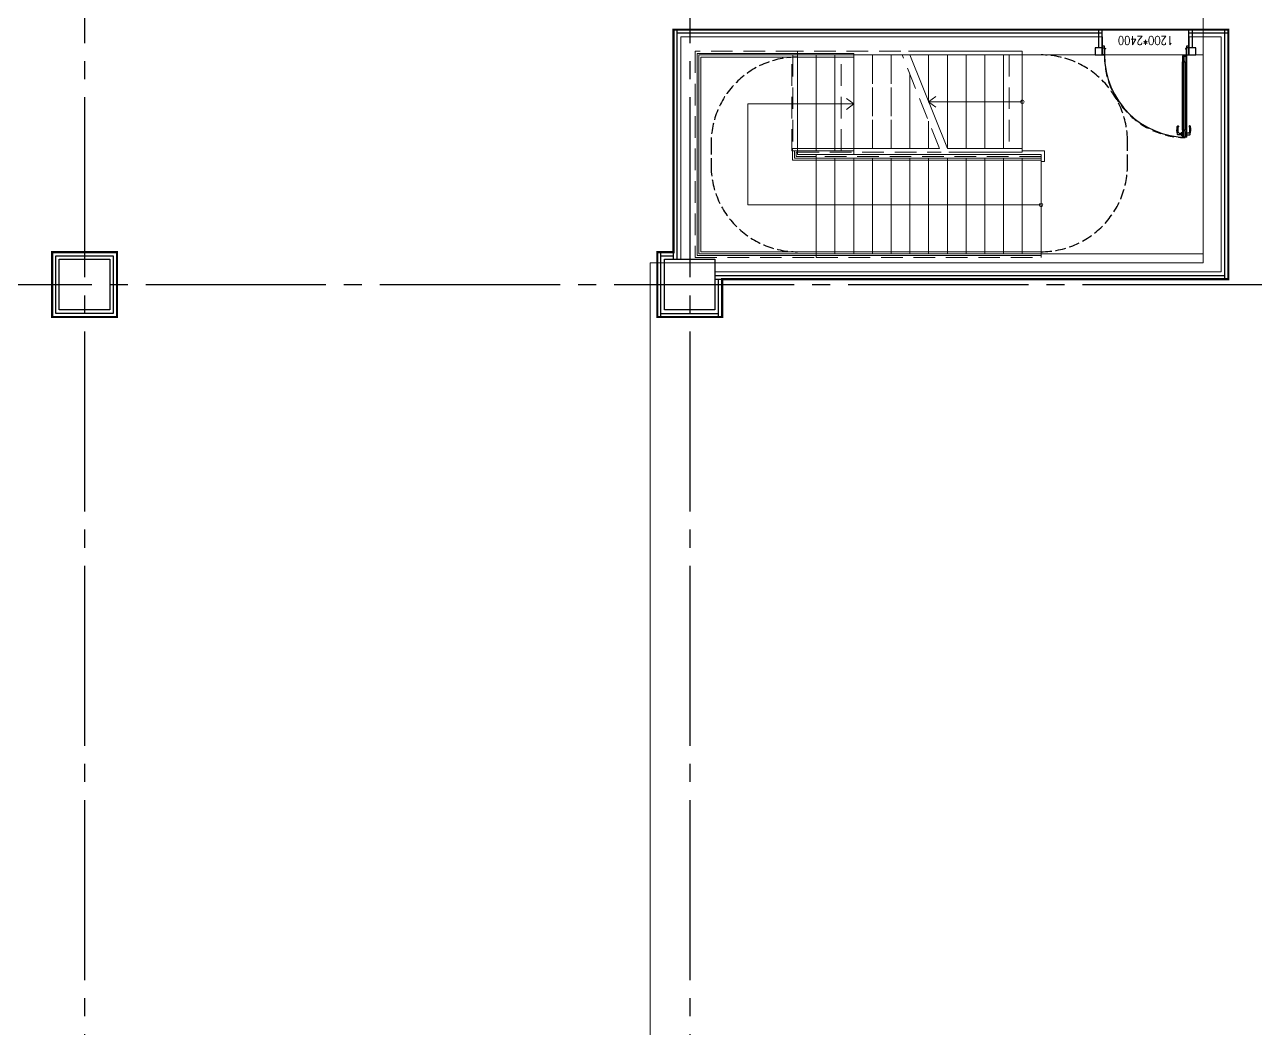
# Model space of a CAD drawing. Extents: x -18489 to 195597, y -1599 to 112111.
# Drawn here: x 15037 to 16745, y 3468 to 4861 of the extents above; entities that cross this region are included whole.
import ezdxf
from ezdxf.enums import TextEntityAlignment as Align

# ---------------------------------------------------------------- set-up
doc = ezdxf.new("R2010")
doc.units = 0
doc.header["$LTSCALE"] = 100
for name, pattern in [('188K-SM-03-F10-ARCH-PA-Y2257103$0$HIDDEN2', [0.1875, 0.125, -0.0625]), ('X-S-FAB-L10$0$COL-CEN-LIN', [3.25, 2.5, -0.25, 0.25, -0.25]), ('X-S-FAB-L10$0$HIDDEN', [0.4, 0.3, -0.1]), ('X-S-FAB-L10$0$JJP_虛線(退縮線、投影線、地下室範圍、非屬本工程、圖面分區)', [0.45, 0.3, -0.15]), ('X-S-FAB-L10$0$虛線', [0.846667, 0.423333, -0.423333])]:
    doc.linetypes.add(name, pattern=pattern)
for name, color, linetype in [('188K-SM-03-F10-ARCH-PA-Y2257103$0$K-AREA', 53, 'Continuous'), ('188K-SM-03-F10-ARCH-PA-Y2257103$0$K-AREA-細區', 53, 'Continuous'), ('188K-SM-03-F10-ARCH-PA-Y2257103$0$K-P1S-4.2-單抗', 53, 'Continuous'), ('188K-SM-03-F10-ARCH-PA-Y2257103$0$K-岩棉 2hr 7.5-單抗', 53, 'Continuous'), ('188K-SM-03-F10-ARCH-PA-Y2257103$0$非YK-K-防火門', 53, 'Continuous'), ('X-S-FAB-L10$0$0-DIM-TXT', 8, 'Continuous'), ('X-S-FAB-L10$0$A-STRS', 8, 'Continuous'), ('X-S-FAB-L10$0$A-WALL-IN', 8, 'Continuous'), ('X-S-FAB-L10$0$BLOCK', 8, 'Continuous'), ('X-S-FAB-L10$0$CCL', 8, 'X-S-FAB-L10$0$COL-CEN-LIN'), ('X-S-FAB-L10$0$COL-S', 8, 'Continuous'), ('X-S-FAB-L10$0$DW_Frame', 8, 'Continuous'), ('X-S-FAB-L10$0$HID', 8, 'X-S-FAB-L10$0$HIDDEN'), ('X-S-FAB-L10$0$S-FNDN', 8, 'Continuous'), ('X-S-FAB-L10$0$S-SLAB-SHOW', 8, 'Continuous')]:
    doc.layers.add(name, color=color, linetype=linetype)
doc.styles.add('188K-SM-03-F10-ARCH-PA-Y2257103$0$Standard', font='txt.shx', dxfattribs={"bigfont": 'chineset.shx'})
doc.styles.add('X-S-FAB-L10$0$CHINA', font='simplex.shx', dxfattribs={"width": 0.75, "bigfont": 'chineset.shx'})
doc.styles.add('X-S-FAB-L10$0$Standard', font='', dxfattribs={"width": 0.8})
doc.styles.add('X-S-FAB-L10$0$TG_NOTE_TEXT', font='simplex.shx', dxfattribs={"width": 0.75, "bigfont": 'chineset.shx'})
doc.styles.get('X-S-FAB-L10$0$Standard').set_extended_font_data('Microsoft JhengHei')

# ---------------------------------------------------------------- blocks, each defined once
blk = doc.blocks.new('X-S-FAB-L10$0$FAB2-L05')
at = {"layer": 'X-S-FAB-L10$0$CCL'}
for p, q in [((-11040, 11005), (-11040, 0)), ((-10200, 11005), (-10200, 0)), ((-26880, 5220), (1210, 5220))]:
    blk.add_line(p, q, dxfattribs=at)
at = {"layer": 'X-S-FAB-L10$0$COL-S'}
for points in [[(-11075, 5255), (-11005, 5255), (-11005, 5185), (-11075, 5185)], [(-10235, 5255), (-10165, 5255), (-10165, 5185), (-10235, 5185)]]:
    blk.add_lwpolyline(points, close=True, dxfattribs=at)
blk = doc.blocks.new('X-S-FAB-L10')
for p, q in [((16532.5, 4843.5), (16532.5, 4818.5)), ((16652.5, 4843.5), (16652.5, 4818.5))]:
    blk.add_line(p, q)
blk.add_lwpolyline([(16649.5, 4818.5), (16649.5, 4704.5), (16645.125, 4704.5), (16645.125, 4818.5)], close=True)
blk.add_arc((16649.5, 4818.5), 114, 180, 270)
at = {"layer": 'X-S-FAB-L10$0$A-STRS', "linetype": 'X-S-FAB-L10$0$JJP_虛線(退縮線、投影線、地下室範圍、非屬本工程、圖面分區)', "lineweight": 0}
for p, q in [((16109.5, 4823.5), (15967.5, 4823.5)), ((15967.5, 4823.5), (15967.5, 4537.5)), ((15972.5, 4542.5), (15972.5, 4818.5)), ((15972.5, 4818.5), (16109.5, 4818.5)), ((15972.5, 4818.5), (15972.5, 4542.5)), ((16109.5, 4818.5), (15972.5, 4818.5)), ((16103.009, 4818.5), (16103.009, 4688.5)), ((16252.73, 4823.5), (16109.5, 4823.5)), ((16109.5, 4823.5), (16109.5, 4818.5)), ((16109.5, 4818.5), (16109.5, 4823.5)), ((16109.5, 4818.5), (16254.73, 4818.5)), ((16109.5, 4688.5), (16109.5, 4818.5)), ((16109.5, 4688.5), (16109.5, 4818.5)), ((16109.5, 4688.5), (16109.5, 4818.5)), ((16135.5, 4818.5), (16109.5, 4818.5)), ((16109.5, 4818.5), (16109.5, 4688.5)), ((16109.5, 4688.5), (16109.5, 4818.5)), ((16135.5, 4688.5), (16135.5, 4818.5)), ((16161.5, 4818.5), (16135.5, 4818.5)), ((16135.5, 4818.5), (16135.5, 4688.5)), ((16135.5, 4688.5), (16135.5, 4818.5)), ((16161.5, 4688.5), (16161.5, 4818.5)), ((16187.5, 4818.5), (16161.5, 4818.5)), ((16161.5, 4818.5), (16161.5, 4688.5)), ((16161.5, 4688.5), (16161.5, 4818.5)), ((16187.5, 4688.5), (16187.5, 4818.5)), ((16213.5, 4818.5), (16187.5, 4818.5)), ((16187.5, 4818.5), (16187.5, 4688.5)), ((16187.5, 4688.5), (16187.5, 4818.5)), ((16213.5, 4688.5), (16213.5, 4818.5)), ((16239.5, 4818.5), (16213.5, 4818.5)), ((16213.5, 4818.5), (16213.5, 4688.5)), ((16213.5, 4688.5), (16213.5, 4818.5)), ((16239.5, 4688.5), (16239.5, 4818.5)), ((16254.73, 4818.5), (16239.5, 4818.5)), ((16239.5, 4818.5), (16239.5, 4688.5)), ((16239.5, 4688.5), (16239.5, 4818.5)), ((16306.73, 4688.5), (16254.73, 4818.5)), ((16403.454, 4818.5), (16403.454, 4688.5)), ((16101.73, 4685.5), (16101.73, 4815.5)), ((16170.085, 4685.5), (16170.085, 4815.5)), ((16265.5, 4688.5), (16265.5, 4791.574)), ((16265.5, 4791.574), (16265.5, 4688.5)), ((16265.5, 4688.5), (16265.5, 4791.574)), ((16291.5, 4688.5), (16291.5, 4726.574)), ((16291.5, 4726.574), (16291.5, 4688.5)), ((16291.5, 4688.5), (16291.5, 4726.574)), ((16105.5, 4685.5), (16101.73, 4685.5)), ((16109.5, 4688.5), (16102.5, 4688.5)), ((16102.5, 4688.5), (16102.5, 4672.5)), ((16102.5, 4672.5), (16102.5, 4688.5)), ((16102.5, 4688.5), (16109.5, 4688.5)), ((16107.5, 4677.5), (16107.5, 4683.5)), ((16107.5, 4683.5), (16109.5, 4683.5)), ((16306.73, 4688.5), (16109.5, 4688.5)), ((16109.5, 4688.5), (16109.5, 4683.5)), ((16109.5, 4683.5), (16109.5, 4688.5)), ((16109.5, 4688.5), (16135.5, 4688.5)), ((16109.5, 4683.5), (16308.73, 4683.5)), ((16135.5, 4688.5), (16161.5, 4688.5)), ((16161.5, 4688.5), (16187.5, 4688.5)), ((16187.5, 4688.5), (16213.5, 4688.5)), ((16213.5, 4688.5), (16239.5, 4688.5)), ((16239.5, 4688.5), (16265.5, 4688.5)), ((16265.5, 4688.5), (16291.5, 4688.5)), ((16291.5, 4688.5), (16306.73, 4688.5)), ((16102.5, 4672.5), (16135.5, 4672.5)), ((16135.5, 4672.5), (16102.5, 4672.5)), ((16135.5, 4677.5), (16107.5, 4677.5)), ((16135.5, 4672.5), (16135.5, 4677.5)), ((16447.5, 4677.5), (16135.5, 4677.5)), ((16135.5, 4677.5), (16135.5, 4672.5)), ((16135.5, 4545.5), (16135.5, 4675.5)), ((16135.5, 4672.5), (16447.5, 4672.5)), ((16135.5, 4672.5), (16135.5, 4542.5)), ((16135.5, 4672.5), (16135.5, 4542.5)), ((16135.5, 4672.5), (16135.5, 4542.5)), ((16135.5, 4542.5), (16135.5, 4672.5)), ((16161.5, 4672.5), (16135.5, 4672.5)), ((16135.5, 4672.5), (16135.5, 4542.5)), ((16161.5, 4672.5), (16161.5, 4542.5)), ((16161.5, 4542.5), (16161.5, 4672.5)), ((16161.5, 4672.5), (16161.5, 4542.5)), ((16187.5, 4672.5), (16161.5, 4672.5)), ((16187.5, 4672.5), (16187.5, 4542.5)), ((16187.5, 4542.5), (16187.5, 4672.5)), ((16187.5, 4672.5), (16187.5, 4542.5)), ((16213.5, 4672.5), (16187.5, 4672.5)), ((16213.5, 4672.5), (16213.5, 4542.5)), ((16213.5, 4542.5), (16213.5, 4672.5)), ((16213.5, 4672.5), (16213.5, 4542.5)), ((16239.5, 4672.5), (16213.5, 4672.5)), ((16239.5, 4672.5), (16239.5, 4542.5)), ((16239.5, 4542.5), (16239.5, 4672.5)), ((16239.5, 4672.5), (16239.5, 4542.5)), ((16265.5, 4672.5), (16239.5, 4672.5)), ((16265.5, 4672.5), (16265.5, 4542.5)), ((16265.5, 4542.5), (16265.5, 4672.5)), ((16265.5, 4672.5), (16265.5, 4542.5)), ((16291.5, 4672.5), (16265.5, 4672.5)), ((16291.5, 4672.5), (16291.5, 4542.5)), ((16291.5, 4542.5), (16291.5, 4672.5)), ((16291.5, 4672.5), (16291.5, 4542.5)), ((16317.5, 4672.5), (16291.5, 4672.5)), ((16317.5, 4672.5), (16317.5, 4542.5)), ((16317.5, 4542.5), (16317.5, 4672.5)), ((16317.5, 4672.5), (16317.5, 4542.5)), ((16343.5, 4672.5), (16317.5, 4672.5)), ((16343.5, 4672.5), (16343.5, 4542.5)), ((16343.5, 4542.5), (16343.5, 4672.5)), ((16343.5, 4672.5), (16343.5, 4542.5)), ((16369.5, 4672.5), (16343.5, 4672.5)), ((16369.5, 4672.5), (16369.5, 4542.5)), ((16369.5, 4542.5), (16369.5, 4672.5)), ((16369.5, 4672.5), (16369.5, 4542.5)), ((16395.5, 4672.5), (16369.5, 4672.5)), ((16395.5, 4672.5), (16395.5, 4542.5)), ((16395.5, 4542.5), (16395.5, 4672.5)), ((16395.5, 4672.5), (16395.5, 4542.5)), ((16421.5, 4672.5), (16395.5, 4672.5)), ((16421.5, 4672.5), (16421.5, 4542.5)), ((16421.5, 4542.5), (16421.5, 4672.5)), ((16421.5, 4672.5), (16421.5, 4542.5)), ((16447.5, 4672.5), (16421.5, 4672.5)), ((16447.5, 4672.5), (16447.5, 4677.5)), ((16447.5, 4542.5), (16447.5, 4672.5)), ((15967.5, 4537.5), (16135.5, 4537.5)), ((16135.5, 4542.5), (15972.5, 4542.5)), ((15972.5, 4542.5), (16135.5, 4542.5)), ((16135.5, 4537.5), (16135.5, 4542.5)), ((16447.5, 4542.5), (16135.5, 4542.5)), ((16135.5, 4542.5), (16135.5, 4537.5)), ((16135.5, 4542.5), (16161.5, 4542.5)), ((16135.5, 4537.5), (16447.5, 4537.5)), ((16161.5, 4542.5), (16187.5, 4542.5)), ((16187.5, 4542.5), (16213.5, 4542.5)), ((16213.5, 4542.5), (16239.5, 4542.5)), ((16239.5, 4542.5), (16265.5, 4542.5)), ((16265.5, 4542.5), (16291.5, 4542.5)), ((16291.5, 4542.5), (16317.5, 4542.5)), ((16317.5, 4542.5), (16343.5, 4542.5)), ((16343.5, 4542.5), (16369.5, 4542.5)), ((16369.5, 4542.5), (16395.5, 4542.5)), ((16395.5, 4542.5), (16421.5, 4542.5)), ((16421.5, 4542.5), (16447.5, 4542.5)), ((16447.5, 4537.5), (16447.5, 4542.5))]:
    blk.add_line(p, q, dxfattribs=at)
at = {"layer": 'X-S-FAB-L10$0$A-STRS', "lineweight": 0}
for p, q in [((15970.5, 4540.5), (15970.5, 4820.5)), ((15970.5, 4820.5), (16109.5, 4820.5)), ((16109.5, 4815.5), (16109.5, 4820.5)), ((16109.5, 4820.5), (16187.5, 4820.5)), ((16109.5, 4820.5), (16109.5, 4815.5)), ((16187.5, 4820.5), (16187.5, 4815.5)), ((16421.5, 4823.5), (16263.5, 4823.5)), ((16265.5, 4818.5), (16421.5, 4818.5)), ((16421.5, 4818.5), (16265.5, 4818.5)), ((16291.5, 4818.5), (16265.5, 4818.5)), ((16317.5, 4688.5), (16265.5, 4818.5)), ((16291.5, 4753.5), (16291.5, 4818.5)), ((16317.5, 4818.5), (16291.5, 4818.5)), ((16291.5, 4818.5), (16291.5, 4753.5)), ((16291.5, 4753.5), (16291.5, 4818.5)), ((16317.5, 4688.5), (16317.5, 4818.5)), ((16343.5, 4818.5), (16317.5, 4818.5)), ((16317.5, 4818.5), (16317.5, 4688.5)), ((16317.5, 4688.5), (16317.5, 4818.5)), ((16343.5, 4688.5), (16343.5, 4818.5)), ((16369.5, 4818.5), (16343.5, 4818.5)), ((16343.5, 4818.5), (16343.5, 4688.5)), ((16343.5, 4688.5), (16343.5, 4818.5)), ((16369.5, 4688.5), (16369.5, 4818.5)), ((16395.5, 4818.5), (16369.5, 4818.5)), ((16369.5, 4818.5), (16369.5, 4688.5)), ((16369.5, 4688.5), (16369.5, 4818.5)), ((16395.5, 4688.5), (16395.5, 4818.5)), ((16421.5, 4818.5), (16395.5, 4818.5)), ((16395.5, 4818.5), (16395.5, 4688.5)), ((16395.5, 4688.5), (16395.5, 4818.5)), ((16421.5, 4818.5), (16421.5, 4823.5)), ((16421.5, 4688.5), (16421.5, 4818.5)), ((16421.5, 4688.5), (16421.5, 4818.5)), ((16109.5, 4815.5), (15975.5, 4815.5)), ((15975.5, 4815.5), (15975.5, 4545.5)), ((15975.5, 4545.5), (15975.5, 4815.5)), ((15975.5, 4815.5), (16101.73, 4815.5)), ((15975.5, 4545.5), (15975.5, 4815.5)), ((15975.5, 4815.5), (16109.5, 4815.5)), ((16101.73, 4815.5), (16109.5, 4815.5)), ((16187.5, 4815.5), (16109.5, 4815.5)), ((16109.5, 4815.5), (16187.5, 4815.5)), ((16109.5, 4815.5), (16109.5, 4685.5)), ((16109.5, 4815.5), (16109.5, 4685.5)), ((16109.5, 4815.5), (16109.5, 4685.5)), ((16109.5, 4685.5), (16109.5, 4815.5)), ((16109.5, 4815.5), (16135.5, 4815.5)), ((16109.5, 4815.5), (16109.5, 4685.5)), ((16135.5, 4815.5), (16135.5, 4685.5)), ((16135.5, 4685.5), (16135.5, 4815.5)), ((16135.5, 4815.5), (16161.5, 4815.5)), ((16135.5, 4815.5), (16135.5, 4685.5)), ((16161.5, 4815.5), (16161.5, 4685.5)), ((16161.5, 4685.5), (16161.5, 4815.5)), ((16161.5, 4815.5), (16187.5, 4815.5)), ((16161.5, 4815.5), (16161.5, 4685.5)), ((16187.5, 4815.5), (16187.5, 4685.5)), ((16187.5, 4815.5), (16187.5, 4685.5)), ((16109.5, 4750.5), (16040.5, 4750.5)), ((16040.5, 4750.5), (16040.5, 4610.5)), ((16161.5, 4750.5), (16109.5, 4750.5)), ((16187.5, 4750.5), (16161.5, 4750.5)), ((16177.5, 4758), (16187.5, 4750.5)), ((16187.5, 4750.5), (16177.5, 4743)), ((16301.5, 4761), (16291.5, 4753.5)), ((16395.5, 4753.5), (16291.5, 4753.5)), ((16291.5, 4753.5), (16301.5, 4746)), ((16421.5, 4753.5), (16395.5, 4753.5)), ((16105.5, 4675.5), (16105.5, 4685.5)), ((16105.5, 4685.5), (16109.5, 4685.5)), ((16109.5, 4685.5), (16105.5, 4685.5)), ((16105.5, 4685.5), (16105.5, 4675.5)), ((16109.5, 4685.5), (16105.5, 4685.5)), ((16105.5, 4685.5), (16105.5, 4675.5)), ((16109.5, 4680.5), (16109.5, 4685.5)), ((16109.5, 4685.5), (16187.5, 4685.5)), ((16109.5, 4685.5), (16109.5, 4680.5)), ((16187.5, 4685.5), (16109.5, 4685.5)), ((16135.5, 4685.5), (16109.5, 4685.5)), ((16187.5, 4680.5), (16109.5, 4680.5)), ((16109.5, 4680.5), (16110.5, 4680.5)), ((16110.5, 4680.5), (16135.5, 4680.5)), ((16161.5, 4685.5), (16135.5, 4685.5)), ((16135.5, 4680.5), (16135.5, 4675.5)), ((16135.5, 4680.5), (16447.5, 4680.5)), ((16135.5, 4675.5), (16135.5, 4680.5)), ((16187.5, 4685.5), (16161.5, 4685.5)), ((16187.5, 4685.5), (16187.5, 4680.5)), ((16421.5, 4688.5), (16317.5, 4688.5)), ((16317.5, 4688.5), (16421.5, 4688.5)), ((16317.5, 4688.5), (16343.5, 4688.5)), ((16319.5, 4683.5), (16421.5, 4683.5)), ((16343.5, 4688.5), (16369.5, 4688.5)), ((16369.5, 4688.5), (16395.5, 4688.5)), ((16395.5, 4688.5), (16421.5, 4688.5)), ((16421.5, 4683.5), (16421.5, 4688.5)), ((16447.5, 4680.5), (16447.5, 4675.5)), ((16135.5, 4675.5), (16105.5, 4675.5)), ((16105.5, 4675.5), (16135.5, 4675.5)), ((16105.5, 4675.5), (16135.5, 4675.5)), ((16447.5, 4675.5), (16135.5, 4675.5)), ((16135.5, 4675.5), (16447.5, 4675.5)), ((16135.5, 4545.5), (16135.5, 4675.5)), ((16135.5, 4545.5), (16135.5, 4675.5)), ((16135.5, 4675.5), (16135.5, 4545.5)), ((16135.5, 4545.5), (16135.5, 4675.5)), ((16135.5, 4675.5), (16161.5, 4675.5)), ((16161.5, 4545.5), (16161.5, 4675.5)), ((16161.5, 4675.5), (16161.5, 4545.5)), ((16161.5, 4545.5), (16161.5, 4675.5)), ((16161.5, 4675.5), (16187.5, 4675.5)), ((16187.5, 4545.5), (16187.5, 4675.5)), ((16187.5, 4675.5), (16187.5, 4545.5)), ((16187.5, 4545.5), (16187.5, 4675.5)), ((16187.5, 4675.5), (16213.5, 4675.5)), ((16213.5, 4545.5), (16213.5, 4675.5)), ((16213.5, 4675.5), (16213.5, 4545.5)), ((16213.5, 4545.5), (16213.5, 4675.5)), ((16213.5, 4675.5), (16239.5, 4675.5)), ((16239.5, 4545.5), (16239.5, 4675.5)), ((16239.5, 4675.5), (16239.5, 4545.5)), ((16239.5, 4545.5), (16239.5, 4675.5)), ((16239.5, 4675.5), (16265.5, 4675.5)), ((16265.5, 4545.5), (16265.5, 4675.5)), ((16265.5, 4675.5), (16265.5, 4545.5)), ((16265.5, 4545.5), (16265.5, 4675.5)), ((16265.5, 4675.5), (16291.5, 4675.5)), ((16291.5, 4545.5), (16291.5, 4675.5)), ((16291.5, 4675.5), (16291.5, 4545.5)), ((16291.5, 4545.5), (16291.5, 4675.5)), ((16291.5, 4675.5), (16317.5, 4675.5)), ((16317.5, 4545.5), (16317.5, 4675.5)), ((16317.5, 4675.5), (16317.5, 4545.5)), ((16317.5, 4545.5), (16317.5, 4675.5)), ((16317.5, 4675.5), (16343.5, 4675.5)), ((16343.5, 4545.5), (16343.5, 4675.5)), ((16343.5, 4675.5), (16343.5, 4545.5)), ((16343.5, 4545.5), (16343.5, 4675.5)), ((16343.5, 4675.5), (16369.5, 4675.5)), ((16369.5, 4545.5), (16369.5, 4675.5)), ((16369.5, 4675.5), (16369.5, 4545.5)), ((16369.5, 4545.5), (16369.5, 4675.5)), ((16369.5, 4675.5), (16395.5, 4675.5)), ((16395.5, 4545.5), (16395.5, 4675.5)), ((16395.5, 4675.5), (16395.5, 4545.5)), ((16395.5, 4545.5), (16395.5, 4675.5)), ((16395.5, 4675.5), (16421.5, 4675.5)), ((16421.5, 4545.5), (16421.5, 4675.5)), ((16421.5, 4675.5), (16421.5, 4545.5)), ((16421.5, 4545.5), (16421.5, 4675.5)), ((16421.5, 4675.5), (16447.5, 4675.5)), ((16447.5, 4675.5), (16447.5, 4545.5)), ((16447.5, 4675.5), (16447.5, 4545.5)), ((16040.5, 4610.5), (16135.5, 4610.5)), ((16135.5, 4610.5), (16421.5, 4610.5)), ((16421.5, 4610.5), (16447.5, 4610.5)), ((15975.5, 4545.5), (16135.5, 4545.5)), ((16135.5, 4545.5), (15975.5, 4545.5)), ((16135.5, 4545.5), (15975.5, 4545.5)), ((16135.5, 4545.5), (16135.5, 4540.5)), ((16135.5, 4545.5), (16447.5, 4545.5)), ((16135.5, 4540.5), (16135.5, 4545.5)), ((16447.5, 4545.5), (16135.5, 4545.5)), ((16161.5, 4545.5), (16135.5, 4545.5)), ((16187.5, 4545.5), (16161.5, 4545.5)), ((16213.5, 4545.5), (16187.5, 4545.5)), ((16239.5, 4545.5), (16213.5, 4545.5)), ((16265.5, 4545.5), (16239.5, 4545.5)), ((16291.5, 4545.5), (16265.5, 4545.5)), ((16317.5, 4545.5), (16291.5, 4545.5)), ((16343.5, 4545.5), (16317.5, 4545.5)), ((16369.5, 4545.5), (16343.5, 4545.5)), ((16395.5, 4545.5), (16369.5, 4545.5)), ((16421.5, 4545.5), (16395.5, 4545.5)), ((16447.5, 4545.5), (16421.5, 4545.5)), ((16447.5, 4545.5), (16447.5, 4540.5)), ((16135.5, 4540.5), (15970.5, 4540.5)), ((16447.5, 4540.5), (16135.5, 4540.5))]:
    blk.add_line(p, q, dxfattribs=at)
at = {"layer": 'X-S-FAB-L10$0$A-STRS', "linetype": 'X-S-FAB-L10$0$虛線', "lineweight": 0}
for p, q in [((15972.5, 4818.5), (15972.5, 4542.5)), ((16103.009, 4818.5), (15972.5, 4818.5)), ((16109.5, 4818.5), (16103.009, 4818.5)), ((16254.73, 4818.5), (16109.5, 4818.5)), ((16102.5, 4672.5), (16102.5, 4688.5)), ((16102.5, 4688.5), (16103.009, 4688.5)), ((16103.009, 4688.5), (16109.5, 4688.5)), ((16109.5, 4688.5), (16306.73, 4688.5)), ((16135.5, 4672.5), (16102.5, 4672.5)), ((16447.5, 4672.5), (16135.5, 4672.5)), ((16447.5, 4542.5), (16447.5, 4672.5)), ((15972.5, 4542.5), (16135.5, 4542.5)), ((16135.5, 4542.5), (16447.5, 4542.5))]:
    blk.add_line(p, q, dxfattribs=at)
at = {"layer": 'X-S-FAB-L10$0$A-STRS', "lineweight": 0, "flags": 128}
for points in [[(16421.5, 4756, 1), (16421.5, 4751, 1)], [(16447.5, 4608, -1), (16447.5, 4613, -1)]]:
    blk.add_lwpolyline(points, format="xyb", close=True, dxfattribs=at)
at = {"layer": 'X-S-FAB-L10$0$A-WALL-IN', "lineweight": 0}
for p, q in [((15947.5, 4843.5), (15947.5, 4818.5)), ((16532.5, 4843.5), (15947.5, 4843.5)), ((16672.5, 4843.5), (16652.5, 4843.5)), ((15972.5, 4818.5), (16532.5, 4818.5)), ((16652.5, 4818.5), (16672.5, 4818.5))]:
    blk.add_line(p, q, dxfattribs=at)
at = {"layer": 'X-S-FAB-L10$0$A-WALL-IN', "lineweight": 0, "flags": 128}
for points in [[(16697.5, 4843.5), (16672.5, 4843.5)], [(16697.5, 4542.5), (16697.5, 4843.5)], [(15947.5, 4818.5), (15947.5, 4542.5)], [(15972.5, 4542.5), (15972.5, 4818.5)], [(16672.5, 4818.5), (16672.5, 4542.5)], [(15947.5, 4535), (15947.5, 4542.5)], [(16672.5, 4542.5), (15972.5, 4542.5)], [(16697.5, 4517.5), (16697.5, 4542.5)], [(15995, 4517.5), (16697.5, 4517.5)]]:
    blk.add_lwpolyline(points, dxfattribs=at)
at = {"layer": 'X-S-FAB-L10$0$COL-S'}
for p, q in [((15085, 4535), (15155, 4535)), ((15085, 4465), (15085, 4535)), ((15155, 4535), (15155, 4465)), ((15925, 4535), (15995, 4535)), ((15925, 4465), (15925, 4535)), ((15995, 4535), (15995, 4465)), ((15155, 4465), (15085, 4465)), ((15995, 4465), (15925, 4465))]:
    blk.add_line(p, q, dxfattribs=at)
at = {"layer": 'X-S-FAB-L10$0$DW_Frame'}
for points in [[(16532.5, 4818.5), (16535.5, 4818.5), (16535.5, 4830.5), (16532.5, 4830.5)], [(16652.5, 4830.5), (16649.5, 4830.5), (16649.5, 4818.5), (16652.5, 4818.5)]]:
    blk.add_lwpolyline(points, dxfattribs=at)
at = {"layer": 'X-S-FAB-L10$0$HID', "ltscale": 0.5}
for p, q in [((16567.5, 4665.5), (16567.5, 4698.5)), ((15989.5, 4695.5), (15989.5, 4665.5))]:
    blk.add_line(p, q, dxfattribs=at)
for centre, start, end in [((16447.5, 4698.5), 0, 90), ((16109.5, 4695.5), 90, 180), ((16109.5, 4665.5), 180, 270), ((16447.5, 4665.5), 270, 0)]:
    blk.add_arc(centre, 120, start, end, dxfattribs=at)
at = {"layer": 'X-S-FAB-L10$0$S-FNDN', "lineweight": 0, "flags": 128}
blk.add_lwpolyline([(11070, 4530), (11935, 4530), (11935, -55), (12665, -55), (12665, -270), (15175, -270), (15175, -55), (15905, -55), (15905, 4530), (16672.5, 4530), (16672.5, 5003), (15905, 5003), (15905, 9055), (11935, 9055), (11935, 5003), (11070, 5003)], close=True, dxfattribs=at)
at = {"layer": 'X-S-FAB-L10$0$S-SLAB-SHOW', "lineweight": 0, "flags": 128}
blk.add_lwpolyline([(16421.5, 4685.5), (16452.5, 4685.5), (16452.5, 4670.5), (16447.5, 4670.5), (16447.5, 4542.5), (16672.5, 4542.5), (16672.5, 4818.5), (16421.5, 4818.5)], close=True, dxfattribs=at)
blk.add_lwpolyline([(16421.5, 4685.5), (16452.5, 4685.5), (16452.5, 4670.5), (16447.5, 4670.5), (16447.5, 4542.5), (16672.5, 4542.5), (16672.5, 4818.5), (16421.5, 4818.5)], close=True, dxfattribs=at)
at = {"layer": 'X-S-FAB-L10$0$BLOCK'}
blk.add_blockref('X-S-FAB-L10$0$FAB2-L05', (26160, -720), dxfattribs=at)
at = {"style": 'X-S-FAB-L10$0$TG_NOTE_TEXT', "width": 0.5, "flags": 1}
for p in [(7463.301, 9020), (18268.251, 8649), (11197.77, 4800.167), (16485.801, 4800.167), (25420.27, 2635), (13360, 320.001, 0), (7463.301, -33.333)]:
    blk.add_attdef('WH', text='', height=20, dxfattribs=at).set_placement(p, align=Align.BOTTOM_LEFT)
at = {"width": 0.5}
for style, p in [('X-S-FAB-L10$0$TG_NOTE_TEXT', (7585, 9020)), ('X-S-FAB-L10$0$TG_NOTE_TEXT', (18389.95, 8649)), ('X-S-FAB-L10$0$TG_NOTE_TEXT', (11117.5, 4813.5)), ('X-S-FAB-L10$0$TG_NOTE_TEXT', (16607.5, 4813.5)), ('X-S-FAB-L10$0$TG_NOTE_TEXT', (25350, 2635)), ('X-S-FAB-L10$0$Standard', (13129.375, 325.001, 0)), ('X-S-FAB-L10$0$TG_NOTE_TEXT', (7585, -20))]:
    blk.add_attdef('DESC', text='', height=10, dxfattribs=dict(at, style=style)).set_placement(p, align=Align.BOTTOM_LEFT)
for tag, style, p in [('TYPE', 'X-S-FAB-L10$0$TG_NOTE_TEXT', (7619.286, 9020)), ('NO', 'X-S-FAB-L10$0$TG_NOTE_TEXT', (7650.095, 9020)), ('TYPE', 'X-S-FAB-L10$0$TG_NOTE_TEXT', (18424.236, 8649)), ('NO', 'X-S-FAB-L10$0$TG_NOTE_TEXT', (18455.045, 8649)), ('NO', 'X-S-FAB-L10$0$TG_NOTE_TEXT', (11088.595, 4813.5)), ('TYPE', 'X-S-FAB-L10$0$TG_NOTE_TEXT', (11151.786, 4813.5)), ('TYPE', 'X-S-FAB-L10$0$TG_NOTE_TEXT', (16641.786, 4813.5)), ('NO', 'X-S-FAB-L10$0$TG_NOTE_TEXT', (16672.595, 4813.5)), ('NO', 'X-S-FAB-L10$0$TG_NOTE_TEXT', (25313, 2635)), ('TYPE', 'X-S-FAB-L10$0$TG_NOTE_TEXT', (25350, 2635)), ('NO', 'X-S-FAB-L10$0$Standard', (13100, 320.001, 0)), ('TYPE', 'X-S-FAB-L10$0$Standard', (13129.375, 320.001, 0)), ('TYPE', 'X-S-FAB-L10$0$TG_NOTE_TEXT', (7619.286, -20)), ('NO', 'X-S-FAB-L10$0$TG_NOTE_TEXT', (7650.095, -20))]:
    blk.add_attdef(tag, text='', height=10, dxfattribs=dict(at, style=style)).set_placement(p, align=Align.BOTTOM_RIGHT)
at = {"style": 'X-S-FAB-L10$0$TG_NOTE_TEXT', "width": 0.5, "flags": 1}
for rotation, p in [(180, (43, 7480)), (180, (943, 7480)), (90, (24310, 3717.77)), (270, (17080, 1711.699))]:
    blk.add_attdef('WH', text='', height=20, rotation=rotation, dxfattribs=at).set_placement(p, align=Align.BOTTOM_LEFT)
at = {"width": 0.5}
for rotation, style, p in [(180, 'X-S-FAB-L10$0$Standard', (317.625, 7480)), (180, 'X-S-FAB-L10$0$Standard', (1217.625, 7480)), (90, 'X-S-FAB-L10$0$TG_NOTE_TEXT', (24310, 3647.5)), (270, 'X-S-FAB-L10$0$TG_NOTE_TEXT', (17080, 1605))]:
    blk.add_attdef('DESC', text='', height=10, rotation=rotation, dxfattribs=dict(at, style=style)).set_placement(p, align=Align.BOTTOM_LEFT)
for tag, rotation, style, p in [('TYPE', 180, 'X-S-FAB-L10$0$Standard', (317.625, 7480)), ('NO', 180, 'X-S-FAB-L10$0$Standard', (347, 7480)), ('TYPE', 180, 'X-S-FAB-L10$0$Standard', (1217.625, 7480)), ('NO', 180, 'X-S-FAB-L10$0$Standard', (1247, 7480)), ('TYPE', 90, 'X-S-FAB-L10$0$TG_NOTE_TEXT', (24310, 3647.5)), ('NO', 90, 'X-S-FAB-L10$0$TG_NOTE_TEXT', (24310, 3610.5)), ('TYPE', 270, 'X-S-FAB-L10$0$TG_NOTE_TEXT', (17080, 1605)), ('NO', 270, 'X-S-FAB-L10$0$TG_NOTE_TEXT', (17080, 1573))]:
    blk.add_attdef(tag, text='', height=10, rotation=rotation, dxfattribs=dict(at, style=style)).set_placement(p, align=Align.BOTTOM_RIGHT)
at = {"layer": 'X-S-FAB-L10$0$0-DIM-TXT', "style": 'X-S-FAB-L10$0$CHINA', "width": 0.75}
for p in [(667.414, 7855.1, -2689.4), (22627.353, 6728.814), (25644.722, 6728.814), (24778.787, 5569.051), (1118.252, 4980), (417.801, 4594.623), (23874.84, 4355), (22927.43, 4330.122), (23749.869, 3901.367), (417.801, 3765.236), (1118.252, 3730), (417.801, 3115.79), (536.882, 2227.832), (16908.994, 1782.652), (888.445, 880.466), (16977.43, 750), (18878.841, 750), (25641.221, 553.233), (21364.03, 526.894)]:
    blk.add_attdef('HIG', text='', height=80, dxfattribs=at).set_placement(p, align=Align.MIDDLE_LEFT)
blk = doc.blocks.new('188K-SM-03-F10-ARCH-PA-Y2257103$0$F14P8-SM-03-FB1-ARCH-PA(B)-Y2210902$0$18P2-XFDP40$0$GAD2205')
blk.add_lwpolyline([(0, 1), (0, 1), (-18, 1, -0.414214), (-18, 2), (-18, 3, -0.414214), (-18, 3), (-14, 3, 0.414214), (-13, 4), (-13, 4, 0.414214), (-14, 4), (-18, 4, -0.414214), (-18, 5), (-18, 12, -0.414214), (-18, 12), (-18, 12, 0.414214), (-18, 12), (-18, 14, 0.72636), (-19, 14), (-19, 13, 0.158507), (-19, 13), (-19, 0, 0.414214), (-19, 0), (19, 0, 0.414214), (19, 0), (19, 13, 0.158507), (19, 13), (19, 14, 0.72636), (18, 14), (18, 12, 0.414214), (18, 12, -0.414214), (18, 12), (18, 5, -0.414214), (18, 4), (14, 4, 0.414214), (13, 4), (13, 4, 0.414214), (14, 3), (18, 3, -0.414214), (18, 3), (18, 2, -0.414214), (18, 1), (0, 1)], format="xyb", close=True)
blk = doc.blocks.new('188K-SM-03-F10-ARCH-PA-Y2257103$0$(FS1-4)1hr單開防火門-1200x2400')
for p, q in [((8.8, 117.1, 0), (9.6, 117.1, 0)), ((8.8, 112.2, 0), (8.8, 117.1, 0)), ((9.6, 112.2, 0), (8.8, 112.2, 0)), ((9.6, 117.1, 0), (9.6, 112.2, 0)), ((9.6, 115.7, 0), (13.6, 115.7, 0)), ((13.5, 113.5, 0), (9.6, 113.5, 0)), ((13.6, 115.7, 0), (15, 115.7, 0)), ((0, 4.5), (0, -4.5)), ((2.8, 5), (0.5, 5)), ((3, -3.2), (3, 4.8)), ((117, -3.2), (117, 4.8)), ((117.2, 5), (119.5, 5)), ((120, 4.5), (120, -4.5)), ((0.5, -5), (2.8, -5)), ((2.8, -5), (4.4, -4)), ((3.8, -3.2), (3, -3.2)), ((3.6, -3.5), (3.6, -3.3)), ((3.6, -3.3), (3.8, -3.3)), ((4.4, -3.5), (3.6, -3.5)), ((4.4, -3.2), (4.2, -3.2)), ((4.2, -3.3), (4.4, -3.3)), ((4.4, -3.3), (4.4, -3.5)), ((4.5, -3.7), (4.5, -3.3)), ((115.5, -3.7), (115.5, -3.3)), ((115.6, -3.2), (115.8, -3.2)), ((115.6, -3.3), (115.6, -3.5)), ((115.8, -3.3), (115.6, -3.3)), ((115.6, -3.5), (116.4, -3.5)), ((117.2, -5), (115.6, -4)), ((116.2, -3.2), (117, -3.2)), ((116.4, -3.3), (116.2, -3.3)), ((116.4, -3.5), (116.4, -3.3)), ((119.5, -5), (117.2, -5))]:
    blk.add_line(p, q)
at = {"ltscale": 5}
for points in [[(8.8, 109.6), (8.8, 119.7), (4.8, 119.7), (4.8, 109.6)], [(5, 109.2), (5, 14.8), (5, 14.8), (5, 109.2)], [(8.6, 14.8), (8.5, 14.8), (8.5, 109.2), (8.6, 109.2)], [(8.8, 6.1), (8.8, 14.4), (4.8, 14.4), (4.8, 6.1)]]:
    blk.add_lwpolyline(points, close=True, dxfattribs=at)
at = {"elevation": 0}
blk.add_lwpolyline([(4, 115.7), (0, 115.7), (-1.4, 115.7, 0.327495), (-2.2, 115, 0.089847), (-2.4, 104.3, 1.144881), (-0.5, 104.7, -0.137079), (-0.5, 113, -0.349357), (0, 113.5), (4, 113.5)], format="xyb", dxfattribs=at)
for points in [[(4.8, 112.2), (4.8, 117.1), (4, 117.1), (4, 112.2)], [(-10, -5), (0, -5), (0, 5), (-10, 5)], [(120, -5), (130, -5), (130, 5), (120, 5)]]:
    blk.add_lwpolyline(points, close=True)
at = {"ltscale": 5}
blk.add_lwpolyline([(4.8, 109.7), (4.8, 108.4, 0.158507), (4.9, 108.4), (4.9, 108.3, 0.72636), (5, 108.3), (5, 108.5, 0.414214), (5, 108.5, -0.414214), (4.9, 108.5), (4.9, 109.2, -0.414214), (5, 109.2), (5.4, 109.2, 0.414214), (5.4, 109.3), (5.4, 109.3, 0.414214), (5.4, 109.3), (5, 109.3, -0.414214), (4.9, 109.4), (4.9, 109.5, -0.414214), (5, 109.6), (6.8, 109.6), (6.8, 109.6), (6.8, 109.6), (8.6, 109.6, -0.414214), (8.6, 109.5), (8.6, 109.4, -0.414214), (8.6, 109.3), (8.2, 109.3, 0.414214), (8.1, 109.3), (8.1, 109.3, 0.414214), (8.2, 109.2), (8.6, 109.2, -0.414214), (8.6, 109.2), (8.6, 108.5, -0.414214), (8.6, 108.5), (8.6, 108.5, 0.414214), (8.6, 108.5), (8.6, 108.3, 0.72636), (8.6, 108.3), (8.7, 108.4, 0.158507), (8.7, 108.4), (8.7, 109.7, 0.414214), (8.7, 109.7), (4.9, 109.7, 0.414214)], format="xyb", close=True, dxfattribs=at)
at = {"ltscale": 500}
for points in [[(3.2, -2.4), (3.2, 5.6), (3, 5.6), (3, -2.4)], [(8.5, 6.6), (4, 6.6), (4, 6.3), (8.5, 6.3)]]:
    blk.add_lwpolyline(points, close=True, dxfattribs=at)
at = {"linetype": '188K-SM-03-F10-ARCH-PA-Y2257103$0$HIDDEN2'}
blk.add_arc((3.4, 6.1), 113.7, 359.4256, 87.3094, dxfattribs=at)
at = {"extrusion": (0, 0, -1)}
for centre, major_axis, start_param, end_param in [((13.5, 113, 0), (-0.417, 0.417), 0.901482, 2.245889), ((15, 104.3, 0), (0.707, 0.707), 0.872811, 4.284184), ((-0.8, 108.9, 0), (10.9, 10.9), 0.51383, 1.058752), ((14.9, 114.8, 0), (-0.624, 0.624), 0.866962, 2.13291), ((-13.8, 109, 0), (21.3, 21.3), 0.585307, 0.943734)]:
    blk.add_ellipse(centre, major_axis=major_axis, ratio=1, start_param=start_param, end_param=end_param, dxfattribs=at)
for centre, major_axis, start_param, end_param in [((0.5, 4.5), (0.354, -0.354), 2.356194, 3.926991), ((2.8, 4.8), (0.106, -0.106), 7.068583, 8.63938), ((117.2, 4.8), (-0.106, -0.106), -2.356194, -0.785398), ((119.5, 4.5), (-0.354, -0.354), 2.356194, 3.926991), ((0.5, -4.5), (-0.354, -0.354), 5.497787, 7.068583), ((3.8, -3.3), (-0.0354, -0.0354), 0.785398, 3.926991), ((4.2, -3.3), (-0.0354, -0.0354), 3.926991, 7.068583), ((4.4, -3.3), (0.0354, -0.0354), 7.068583, 8.63938), ((4.2, -3.7), (0.212, -0.212), 6.162283, 7.068583), ((115.6, -3.3), (-0.0354, -0.0354), -2.356194, -0.785398), ((115.8, -3.7), (-0.212, -0.212), -0.785398, 0.120903), ((115.8, -3.3), (0.0354, -0.0354), -0.785398, 2.356194), ((116.2, -3.3), (0.0354, -0.0354), 2.356194, 5.497787), ((119.5, -4.5), (0.354, -0.354), -0.785398, 0.785398)]:
    blk.add_ellipse(centre, major_axis=major_axis, ratio=1, start_param=start_param, end_param=end_param)
at = {"ltscale": 500, "extrusion": (0, 0, -1)}
blk.add_ellipse((3.4, 6.1), major_axis=(-0.495, 0.495), ratio=1, start_param=5.497787, end_param=11.780972, dxfattribs=at)
at = {"ltscale": 5, "xscale": 0.1000000000058208, "yscale": 0.1000000000058208, "zscale": 0.1000000000058208}
blk.add_blockref('188K-SM-03-F10-ARCH-PA-Y2257103$0$F14P8-SM-03-FB1-ARCH-PA(B)-Y2210902$0$18P2-XFDP40$0$GAD2205', (6.8, 14.3), dxfattribs=at)
at = {"color": 8, "style": '188K-SM-03-F10-ARCH-PA-Y2257103$0$Standard', "width": 0.85}
blk.add_text('1200*2400', height=12, dxfattribs=at).set_placement((60, -15, 0), align=Align.MIDDLE_CENTER)
blk = doc.blocks.new('188K-SM-03-F10-ARCH-PA-Y2257103')
at = {"layer": '188K-SM-03-F10-ARCH-PA-Y2257103$0$K-AREA', "color": 1, "const_width": 3}
blk.add_lwpolyline([(15937.5, 4853.5), (16707.5, 4853.5), (16707.5, 4507.5), (16005, 4507.5), (16005, 4455), (15915, 4455), (15915, 4545), (15937.5, 4545), (15937.5, 4853.5)], dxfattribs=at)
blk.add_lwpolyline([(15075, 4545), (15165, 4545), (15165, 4455), (15075, 4455)], close=True, dxfattribs=at)
at = {"layer": '188K-SM-03-F10-ARCH-PA-Y2257103$0$K-AREA-細區', "const_width": 1}
blk.add_lwpolyline([(15937.5, 4853.5), (16707.5, 4853.5), (16707.5, 4507.5), (16005, 4507.5), (16005, 4455), (15915, 4455), (15915, 4545), (15937.5, 4545), (15937.5, 4853.5)], dxfattribs=at)
blk.add_lwpolyline([(15075, 4545), (15165, 4545), (15165, 4455), (15075, 4455)], close=True, dxfattribs=at)
at = {"layer": '188K-SM-03-F10-ARCH-PA-Y2257103$0$K-P1S-4.2-單抗'}
for p, q in [((15915, 4455), (15915, 4545)), ((15915, 4545), (15937.5, 4545)), ((15920, 4455), (15920, 4545)), ((15920, 4540), (15937.5, 4540)), ((16000, 4455), (16000, 4507.5)), ((16005, 4455), (16005, 4507.5)), ((15920, 4460), (16000, 4460)), ((15915, 4455), (16005, 4455))]:
    blk.add_line(p, q, dxfattribs=at)
for points in [[(15075, 4545), (15165, 4545), (15165, 4455), (15075, 4455)], [(15080, 4540), (15160, 4540), (15160, 4460), (15080, 4460)]]:
    blk.add_lwpolyline(points, close=True, dxfattribs=at)
at = {"layer": '188K-SM-03-F10-ARCH-PA-Y2257103$0$K-岩棉 2hr 7.5-單抗'}
for p, q in [((15937.5, 4535), (15937.5, 4853.5)), ((16532.5, 4853.5, 0), (15937.5, 4853.5)), ((15942.5, 4535), (15942.5, 4853.5)), ((16527.5, 4828.5, 0), (16527.5, 4853.5, 0)), ((16532.5, 4828.5, 0), (16532.5, 4853.5, 0)), ((16707.5, 4853.5), (16652.5, 4853.5, 0)), ((16652.5, 4828.5, 0), (16652.5, 4853.5, 0)), ((16657.5, 4828.5, 0), (16657.5, 4853.5, 0)), ((16702.5, 4507.5), (16702.5, 4853.5)), ((16707.5, 4507.5), (16707.5, 4853.5)), ((16532.5, 4848.5, 0), (15942.5, 4848.5)), ((16707.5, 4848.5), (16652.5, 4848.5, 0)), ((15995, 4512.5), (16702.5, 4512.5)), ((15995, 4507.5), (16707.5, 4507.5))]:
    blk.add_line(p, q, dxfattribs=at)
at = {"layer": '188K-SM-03-F10-ARCH-PA-Y2257103$0$非YK-K-防火門', "rotation": 180}
blk.add_blockref('188K-SM-03-F10-ARCH-PA-Y2257103$0$(FS1-4)1hr單開防火門-1200x2400', (16652.5, 4823.5), dxfattribs=at)

msp = doc.modelspace()

# ---------------------------------------------------------------- block references
for name in ['X-S-FAB-L10', '188K-SM-03-F10-ARCH-PA-Y2257103']:
    msp.add_blockref(name, (0, 0))

doc.saveas('drawing.dxf')
